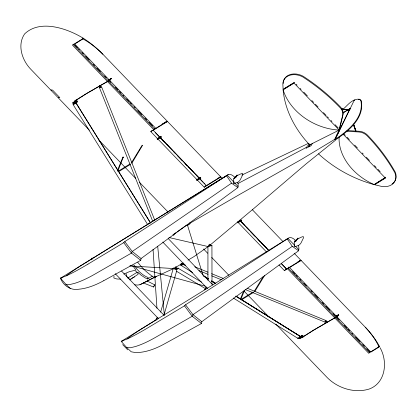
<?xml version="1.0" encoding="UTF-8"?>
<svg xmlns="http://www.w3.org/2000/svg" width="417" height="417" viewBox="0 0 417 417"><rect width="100%" height="100%" fill="white"/><g stroke="black" fill="none" stroke-linecap="round" stroke-linejoin="round"><path stroke-width="0.63" d="M99.705 87.012L99.423 86.022L99.705 85.323L99.981 86.84M325.031 321.716A1.293 0.427 -71 0 0 324.958 321.924L324.947 322.07A1.314 0.438 -71 0 0 325.38 321.934A2.987 0.99 -71 0 0 326.151 320.626L247.187 288.215M254.678 291.671L254.599 291.394M73.627 104.25L73.1 104.578L73.46 104.365A1.783 1.042 58.3 0 1 72.657 102.499L73.194 102.165L73.376 103.129A1.783 1.042 58.3 0 0 73.976 104.041M183.266 264.185L183.272 264.039A1.293 0.427 -71 0 1 183.386 263.732M181.692 264.086C182.547 265.692 180.248 265.238 181.327 264.628L181.385 263.476M181.327 264.628L181.984 265.04L182.047 263.888A6.37 3.341 -58 0 1 182.391 263.721M299.422 337.478C301.46 338.526 298.426 338.698 299.422 337.421L301.298 336.858L301.282 337.217L299.213 337.9L299.422 337.421L299.406 337.78M302.096 337.27L302.481 337.077L302.028 337.65L299.599 338.38L299.953 337.906M235.886 296.216L301.017 336.837M302.461 337.431A1.131 0.704 2.9 0 0 302.325 336.472L301.741 336.587A0.855 0.532 2.9 0 1 301.288 337.098L301.1 336.701A1.215 0.756 2.9 0 1 301.418 335.711A1.215 0.756 2.9 0 1 303.05 335.873A1.215 0.756 2.9 0 1 303.018 336.889M301.282 337.217A0.855 0.532 2.9 0 0 301.731 336.696L301.736 336.576M302.325 336.472L301.726 336.639M147.149 280.98L154.634 284.806L153.868 286.781L153.529 287L143.432 282.981M180.895 264.91L181.035 263.674M114.029 276.179L113.867 278.003L116.796 278.968L120.602 279.15M103.802 280.667L140.738 260.317L141.071 258.53L237.857 187.593L238.065 186.472A8.319 4.858 58.3 0 0 237.664 182.286M156.802 319.406L121.222 341.387L126.544 347.408L131.23 351.797L134.649 352.422L139.846 352.36A97.442 42.69 -52.2 0 0 164.543 343.843L201.479 323.498L201.812 321.71L298.598 250.773L298.807 249.658A8.319 4.858 58.3 0 0 298.405 245.467M283.383 81.57A14.824 11.285 26 0 1 287.735 75.613L289.586 74.742A14.824 11.285 26 0 1 303.065 76.191A170.709 130 26 0 1 340.616 107.159A10.024 7.631 26 0 1 343.05 114.513L339.719 128.613L339.125 129.4L342.706 115.217A10.024 7.631 26 0 0 340.272 107.867A170.709 130 26 0 0 302.721 76.9A14.824 11.285 26 0 0 289.236 75.451L287.391 76.321A14.824 11.285 26 0 0 282.856 84.187L283.107 89.509L294.115 82.707L294.595 82.748L294.319 82.795M297.691 337.978L297.712 338.223A1.267 0.667 -58 0 0 298.4 338.223A6.463 3.388 -58 0 0 300.313 336.535L300.339 336.357A6.463 3.388 -58 0 0 300 336.399M91.99 259.285C92.928 257.471 91.552 257.597 91.87 259.358M160.634 312.145L173.258 268.527A6.099 0.334 16 0 1 176.709 269.34L176.86 269.382M175.536 266.63L175.343 269.022L174.051 268.736L173.91 267.511M164.022 314.955L176.553 271.337M207.927 280.266L207.942 246.53A7.167 2.611 -0.1 0 1 211.346 245.415L211.93 245.415L212.008 284.206M211.925 245.425L211.779 245.571A7.167 2.611 -0.1 0 1 211.409 245.848M76.321 101.712L76.316 101.388A1.131 0.917 57.8 0 0 75.003 100.836L75.227 100.695A1.215 0.985 57.8 0 1 76.525 100.315A1.215 0.985 57.8 0 1 77.234 101.784A1.215 0.985 57.8 0 1 76.066 102.426M117.63 170.105L122.952 157.042M117.844 171.137L123.349 156.98M240.249 299.343L243.637 291.03M240.703 299.792L244.628 290.149M75.779 100.33L86.361 93.627L109.697 80.121A4.9 1.376 -43.9 0 0 111.031 78.328L111.235 78.537A4.9 1.376 -43.9 0 1 109.9 80.33L109.572 80.497L110.208 79.626L110.005 79.418L108.931 79.621L109.942 79.183L110.349 79.428A4.9 1.376 -43.9 0 0 110.708 78.86L110.312 79.063L111.235 78.537M303.096 336.78L313.725 330.128L337.014 316.571A4.9 1.376 -43.9 0 0 338.343 314.772L338.547 314.981A4.9 1.376 -43.9 0 1 337.217 316.779L336.884 316.946L337.661 315.872A4.9 1.376 -43.9 0 0 338.02 315.304L338.547 314.981M175.14 269.366L175.672 268.188L177.162 268.96M306.474 147.352L306.057 148.212L311.061 145.757L312.375 143.391M89.358 130.172L30.936 69.404C22.117 60.46 16.915 45.036 24.65 33.881C40.079 19.046 67.189 28.429 83.019 38.083L82.681 38.781L74.518 43.827L155.781 128.353L167.28 121.243L102.9 54.273C96.958 48.268 90.458 42.769 83.301 38.26L82.785 38.494M73.7 44.098A1.939 0.547 -43.9 0 0 74.716 44.035L82.967 38.937L83.301 38.26M222.47 178.648L220.854 176.964L204.247 187.228L150.777 131.61L154.035 129.572L154.879 128.285M157.136 138.913L160.92 136.526L161.327 136.948L157.537 139.335L157.136 138.913L157.36 138.527M137.912 272.275L141.05 275.152L145.413 278.003L147.597 278.957L148.259 277.597C143.135 275.668 138.976 271.816 135.687 267.532M196.605 179.967L200.389 177.585L200.796 178.002L197.006 180.389L196.605 179.967L196.829 179.581M182.031 264.018L181.63 263.596L181.458 263.951L181.859 264.373L182.219 263.659M156.12 319.886L157.397 317.269L158.293 318.202M233.994 178.731L234.521 177.037A8.319 4.858 58.3 0 0 227.255 175.229L80.888 265.655A23.587 2.617 -36.3 0 0 66.267 275.825L60.481 278.207C63.196 285.687 71.119 290.868 79.105 289.179A97.442 42.69 -52.2 0 0 103.802 280.657M236.335 176.276L236.752 175.953A23.237 6.531 -43.9 0 1 242.105 173.451A5.848 1.642 -43.9 0 1 242.527 175.15L240.385 179.545A2.742 0.771 -43.9 0 1 237.815 182.25L233.843 183.584A2.273 0.641 -43.9 0 1 233.4 183.073A12.249 3.445 -43.9 0 0 233.306 180.217A3.925 1.105 -43.9 0 1 234.38 178.215L236.971 175.124M236.788 175.943L237.132 174.984M283.466 89.129L283.122 89.837A104.021 79.214 26 0 0 305.28 139.987L309.617 144.881L339.198 130.068L294.037 83.092L283.122 89.837A52.115 39.688 26 0 0 339.198 130.068M206.279 287.063L205.002 289.685L205.909 289.064L204.778 289.82L206.279 287.063L207.63 288.465M237.388 222.391L241.172 220.004L241.579 220.426L241.407 220.781L237.789 222.808L237.388 222.391L241.172 220.004M348.091 110.192L348.628 109.848M348.143 110.401L348.211 109.942M348.529 109.744L348.456 110.203M339.37 129.322L339.719 128.613M189.255 223.632L240.077 194.186L301.314 159.482L334.642 139.393L339.542 129.359L339.746 129.567L337.207 134.764L337.009 134.55M210.038 245.128L253.833 208.495L305.791 164.136L335.45 140.232L334.898 139.57L349.978 108.649L342.873 113.038M294.736 241.912L295.262 240.218A8.319 4.858 58.3 0 0 287.996 238.409L141.629 328.836A23.587 2.617 -36.3 0 0 127.008 339.011L121.222 341.387L122.4 341.096M297.076 239.457L297.493 239.134A23.237 6.531 -43.9 0 1 302.846 236.637A5.848 1.642 -43.9 0 1 303.268 238.331L301.126 242.725A2.742 0.771 -43.9 0 1 298.556 245.431L294.59 246.765A2.273 0.641 -43.9 0 1 294.141 246.254A12.249 3.445 -43.9 0 0 294.048 243.398A3.925 1.105 -43.9 0 1 295.121 241.401L297.712 238.305M297.529 239.123L298.03 238.065L297.717 238.232M346.053 131.251L358.808 131.97A10.024 7.631 26 0 1 367.059 135.728A170.709 130 26 0 1 394.847 172.727A14.824 11.285 26 0 1 393.163 183.548L391.641 184.757A14.824 11.285 26 0 1 380.997 186.269L374.638 184.721L374.982 184.012L385.537 177.34M318.525 153.831L319.396 154.671A104.021 79.214 26 0 0 374.252 184.627L385.167 177.882L385.511 177.173M385.444 177.71L385.725 177.538L385.647 177.918L374.638 184.721M325.839 321.278L327.22 321.981L325.667 322.054M279.004 264.988L284.399 270.597L287.443 268.715L368.81 353.345L369.863 351.901L366.715 348.628M369.738 351.651A1.939 0.547 -43.9 0 0 370.661 351.865L378.912 346.767L379.246 346.089C375.675 339.188 370.76 333.084 365.485 327.413L301.105 260.443A387.429 108.894 -43.9 0 0 297.67 262.006M154.082 285.874L154.634 284.806M75.831 100.382L86.413 93.679L109.499 80.387L110.145 79.22A4.9 1.376 -43.9 0 0 110.505 78.651L111.031 78.328M157.537 139.335L157.762 138.944M197.006 180.389L197.236 180.003M237.789 222.808L238.018 222.423M131.485 162.687L142.166 145.199M131.746 163.396L142.557 145.309M254.255 291.285L263.268 276.528M254.855 291.447L264.753 275.236M153.743 286.515L153.529 286.995M73.137 44.416L72.459 45.093L153.826 129.729M74.169 103.369L73.559 103.416L73.283 102.973L74.867 100.987M73.283 102.973L75.227 100.695M75.8 102.295A1.215 0.985 57.8 0 1 75.56 102.097L75.138 101.988L74.09 103.416L74.653 103.948M74.007 103.228L75.362 101.847M337.322 315.862L336.248 316.07L336.717 315.778L336.92 315.987L336.446 316.279L337.525 316.07L337.322 315.862L336.842 316.784M306.5 147.3L309.289 143.834M309.695 144.6L308.392 146.346A0.865 0.287 -39.8 0 0 308.846 146.487A0.865 0.287 -39.8 0 0 309.711 145.653L310.597 144.35M296.722 240.52L296.461 240.807M342.315 110.031C347.168 105.782 352.318 98.292 359.537 99.241L360.804 100.257C364.448 117.615 347.95 130.797 335.179 139.372L335.581 139.789C348.357 131.219 364.849 118.037 361.205 100.679L359.944 99.663L358.391 99.329M87.924 264.154L123.75 242.647L124.792 241.599L227.255 175.229L238.065 186.472M127.003 339.016A97.442 10.806 -36.3 0 0 148.671 327.329L184.491 305.828L185.534 304.78L287.996 238.409L294.751 245.441M235.813 177.533L233.796 178.523M155.181 276.565L154.227 277.441A45.218 26.407 58.3 0 1 142.854 268.277A45.218 26.407 58.3 0 1 137.735 262.241M182.735 263.591L182.688 264.472A6.37 3.341 -58 0 1 181.984 265.04M209.428 244.513L208.641 245.18L208.969 246.259L210.152 245.822L209.824 244.18M209.037 245.962L193.973 256.622L188.031 260.104M392.063 183.991L393.507 182.839A14.824 11.285 26 0 0 395.191 172.018A170.709 130 26 0 0 367.403 135.019A10.024 7.631 26 0 0 359.152 131.261L347.033 130.578M172.951 234.755L176.073 232.571M177.116 231.842L186.498 225.295M237.857 187.593L231.534 183.157L132.241 251.482L131.464 253.077L95.086 274.005A99.449 27.949 -43.9 0 1 74.367 283.435L69.592 284.587L65.803 284.227L60.481 278.207L228.162 174.614M298.598 250.773L292.275 246.338L192.982 314.663L192.206 316.258L155.828 337.186A99.449 27.949 -43.9 0 1 135.108 346.621L130.333 347.768L126.544 347.408M157.021 319.271L155.895 320.021L157.397 317.269M235.224 177.642L235.933 176.824L235.621 176.839A6.943 1.949 -43.9 0 0 234.312 177.46L234.516 177.673M294.538 241.704C294.579 241.839 297.404 240.036 296.362 240.02A6.943 1.949 -43.9 0 0 295.054 240.64L295.257 240.854A6.943 1.949 -43.9 0 1 295.945 240.489M296.263 240.969L295.966 240.823M287.443 268.715L288.152 267.98L369.519 352.61M129.677 279.911L137.97 274.376L138.168 273.609L137.125 272.291L134.967 270.487L134.253 270.513L129.416 271.649L123.818 274.089M73.111 104.573L147.832 224.805M76.316 101.388L76.082 101.857M75.138 101.988A0.855 0.693 57.8 0 1 75.93 101.821L76.003 101.774A0.855 0.693 57.8 0 0 75.216 101.941L75.409 102.191A1.215 0.985 57.8 0 0 76.947 102.217A1.215 0.985 57.8 0 0 76.546 100.518A1.215 0.985 57.8 0 0 75.081 100.789A1.131 0.917 57.8 0 1 76.394 101.341M73.559 103.416L74.32 103.275L73.705 102.572M75.56 102.097L150.693 223.147M152.825 221.557L99.319 87.377L100.487 86.997A3.065 0.532 -18 0 1 101.586 86.887L154.863 220.468M73.898 103.536L74.32 103.275M303.149 336.832L313.678 330.076L336.79 316.732M75.8 102.91L73.46 104.365M75.785 102.921L74.283 103.854M110.349 79.428L109.134 79.835L110.208 79.626M206.034 185.357A0.949 0.266 -43.9 0 0 206.389 185.565L220.65 176.756L167.483 121.456L153.227 130.266A0.949 0.266 -43.9 0 1 152.794 130.333M157.871 138.251L160.92 136.526M161.327 136.948L158.788 138.392M117.98 171.371L130.083 163.891M118.876 171.528L130.427 164.392M284.013 88.79L293.839 82.722M197.34 179.305L200.389 177.585M200.796 178.002L197.747 179.727M343.175 112.731L350.327 108.311L350.525 108.759M173.321 235.282L174.29 234.682M127.951 277.957L137.125 272.291M241.579 220.426L240.583 221.041L268.871 250.466M294.141 253.202L300.902 260.234L286.646 269.043A0.949 0.266 -43.9 0 1 286.349 268.741M288.59 267.803A1.939 0.547 -43.9 0 0 289.601 267.547L301.105 260.443M240.578 299.734L253.161 291.957M241.474 299.891L253.494 292.468M299.411 337.661L299.224 338.145M301.017 336.894L235.944 296.127M300.151 338.239L299.614 338.568A1.783 1.042 58.3 0 1 298.145 338.109M336.717 315.778L337.462 315.664A4.9 1.376 -43.9 0 0 337.822 315.096L338.343 314.772M147.597 278.957L152.283 276.205M183.23 262.913L173.446 268.642L154.227 277.441A27.975 16.336 58.3 0 0 156.49 276.236L139.95 284.743L137.287 285.077L134.717 284.795M181.859 264.373L183.636 263.33M101.571 86.918L101.545 86.929A2.987 0.516 -18 0 1 99.887 87.377L99.319 87.377M237.904 183.569L306.073 147.566M239.045 221.87L240.067 221.318M131.991 278.212L134.493 276.93M155.4 276.914L139.95 284.743L140.482 284.472M308.366 143.375L241.808 175.093M82.582 38.281L83.019 38.083M378.73 346.324L379.246 346.089M378.933 346.537L379.366 346.334L379.027 347.033L370.864 352.078L289.601 267.547M338.062 315.09L337.629 315.507L338.078 315.106M327.22 321.981L325.948 321.882M60.481 278.207L61.752 277.858M189.089 223.913L190.116 223.762M188.13 224.586L188.719 224.544M190.001 222.652L189.985 223.194A7.167 4.801 76 0 1 187.509 225.274L203.048 275.382M129.843 265.937L173.258 268.527M201.479 282.074L177.793 268.032A4.259 3.159 -58.9 0 0 176.323 270.711A0.61 0.448 -58.9 0 0 176.803 271.264M342.029 108.806L348.377 110.255L341.44 108.863M341.914 109.082L348.174 110.171M207.942 246.53L168.979 237.513M299.599 338.333L299.469 338.302A1.783 1.042 58.3 0 1 298.681 337.78M205.148 286.151L130.182 265.421M173.847 268.767L173.164 268.522M175.677 267.855L176.391 268.095L176.25 266.875M73.976 103.489L73.361 102.926M182.755 264.414L183.371 264.628A119.46 75.727 41.6 0 0 185.304 265.28M210.152 245.253L210.705 245.451L210.705 246.02M194.734 266.786L207.994 272.202M211.612 273.682L223.069 278.363M183.918 263.758L182.886 263.335A2.872 0.954 -71 0 1 182.672 263.622L183.699 264.039M183.329 264.227L185.138 264.967M199.003 270.633L208.047 274.329M211.664 275.804L221.312 279.744M245.425 289.601L325.01 322.112M82.967 38.937C90.348 42.987 96.968 48.32 102.9 54.273M175.672 268.188L177.23 269.127M176.454 271.206L205.404 288.653M203.934 276.132L208.349 278.89M211.659 280.959L215.521 283.372M203.882 276.163L208.344 278.947M215.521 283.43L211.607 280.99L215.469 283.461M235.892 296.159L301.069 336.863M203.877 276.226L208.292 278.983M299.229 338.025L299.604 338.26M180.999 265.332L192.565 272.556M233.322 298.014L297.764 338.265M325.76 321.351L326.938 322.153M140.738 260.317L131.464 253.077L123.75 242.647M201.479 323.498L192.206 316.258L184.491 305.828M141.071 258.53L132.241 251.482L124.792 241.599M201.812 321.71L192.982 314.663L185.534 304.78M65.803 284.227L70.489 288.616M235.897 176.751L236.131 177.032M354.789 100.414L354.382 99.991L335.179 139.372L335.581 139.789M349.952 108.665L350.384 109.066M296.169 84.244L297.066 85.172M300.193 88.425L301.084 89.358M303.769 92.147L307.339 95.863M311.812 100.513L313.594 102.368M315.382 104.229L318.067 107.018M323.425 112.595L326.11 115.384M327.449 116.781L328.346 117.714M331.035 120.508L331.927 121.436M335.065 124.699L338.197 127.962M343.936 133.925L345.276 135.322M347.069 137.188L349.31 139.518M354.685 145.106L357.369 147.899M362.295 153.023L363.191 153.956M366.329 157.219L369.452 160.467M374.357 165.57L376.144 167.425M377.927 169.281L380.158 171.606M343.139 134.17L385.167 177.882M295.653 246.374L298.807 249.658M252.243 209.621L282.877 241.485M337.462 315.664C337.014 316.294 338.124 315.554 337.259 315.627M74.862 45.052L77.562 47.856M78.459 48.794L79.36 49.727M82.055 52.532L83.405 53.934M85.652 56.274L89.248 60.017M93.293 64.223L94.643 65.625M96.89 67.966L100.487 71.703M104.531 75.915L106.33 77.781M108.128 79.652L110.828 82.457M115.321 87.137L118.016 89.942M119.366 91.344L121.165 93.215M122.963 95.081L123.865 96.019M126.559 98.824L129.254 101.628M130.156 102.566L131.506 103.969M134.201 106.773L135.103 107.711M137.798 110.515L141.843 114.722M144.991 117.995L146.789 119.867M149.036 122.202L152.632 125.944M292.546 271.477L295.241 274.282M296.143 275.22L297.488 276.622M299.734 278.957L301.084 280.36M303.784 283.169L306.479 285.973M310.973 290.649L312.323 292.051M314.569 294.392L318.166 298.129M322.211 302.341L324.009 304.207M325.807 306.078L329.857 310.29M333.001 313.558L335.701 316.367M337.045 317.77L339.297 320.105M344.239 325.25L346.939 328.054M347.835 328.992L349.634 330.863M351.88 333.199L352.782 334.132M355.477 336.941L359.975 341.617M362.67 344.421L364.468 346.292M73.168 44.358L154.535 128.989M160.748 136.88L161.155 137.302M200.217 177.939L200.624 178.356M241 220.358L241.407 220.781M159.925 137.146L199.394 178.2M153.128 130.161L206.389 185.565M240.573 221.119L268.798 250.476M281.329 263.513L286.745 269.147M155.322 132.611L159.367 136.818M160.264 137.751L161.614 139.153M162.51 140.086L164.308 141.957M166.555 144.292L171.945 149.901M173.743 151.772L175.541 153.644M177.788 155.979L182.281 160.649M184.976 163.454L187.223 165.794M188.573 167.196L193.066 171.867M196.209 175.14L198.904 177.944M199.806 178.877L202.949 182.151M203.845 183.084L204.747 184.022M239.52 220.186L244.461 225.326M246.708 227.666L248.954 230.002M250.753 231.873L254.792 236.079M257.941 239.348L260.635 242.152M261.532 243.09L266.473 248.23M281.303 263.653L286.244 268.793A3.19 0.897 -43.9 0 1 284.399 270.597M159.701 137.532L160.102 137.949M199.17 178.585L199.571 179.008M239.952 221.005L240.354 221.427M237.669 221.99L266.427 251.904M73.194 102.165L73.924 102.926M122.916 157.204L123.317 157.626M98.808 140.008L135.728 178.408M139.33 182.156L168.145 212.128M203.611 249.022L207.671 253.244M211.737 257.471L228.886 275.309M244.232 291.274L269.507 317.566M275.83 324.139L327.282 377.656C337.906 388.279 354.575 393.554 369.154 389.051C385.756 383.041 388.003 361.403 380.043 347.695M168.16 238.514L212.8 284.941M162.792 242.079L207.426 288.507M182.276 263.471L182.677 263.893M121.535 271.06L163.912 315.143M115.259 273.688L158.538 318.708M122.681 344.635L127.685 349.837M365.485 327.413C370.833 333.188 375.681 339.558 378.912 346.767M178.095 267.985L178.168 268.157A4.259 3.159 -58.9 0 1 178.153 268.397M181.551 265.332A1.287 0.672 -58 0 1 180.952 265.285L180.947 265.29M135.952 270.065L133.294 266.406M287.339 239.066L292.275 246.338M226.598 175.885L231.534 183.157M133.956 265.05L134.8 266.307M75.425 102.181L150.313 222.615M99.705 85.323L100.768 87.429M100.002 86.788L100.424 87.492M353.606 124.172L355.951 130.922M353.47 124.172L355.816 130.922M353.444 124.271L355.79 131.021M353.314 124.266L355.659 131.016M210.377 244.378L210.705 245.451M180.915 265.233L180.962 264.946A1.251 0.657 -58 0 1 181.155 264.623M157.694 246.197L164.371 315.346M326.177 320.506L326.177 320.517A3.065 1.022 -71 0 0 325.912 320.558M153.044 249.309L156.959 308.272M187.509 225.274A0.61 0.407 76 0 1 187.019 224.93M283.2 83.478A14.824 11.285 26 0 1 283.279 82.196M129.291 278.973A3.816 2.226 58.3 0 1 126.226 273.755M131.131 278.853A3.816 2.226 58.3 0 1 130.615 279.124M183.699 264.05A1.314 0.438 -71 0 1 183.272 264.175M374.252 184.627A52.115 39.688 26 0 1 339.104 137.011M299.187 261.006A387.429 108.894 -43.9 0 1 300.902 260.234M288.679 267.333A1.939 0.547 -43.9 0 1 288.882 266.989M301.09 336.936A1.215 0.756 2.9 0 1 301.59 335.888A1.215 0.756 2.9 0 1 303.258 336.342A1.215 0.756 2.9 0 1 302.466 337.311A1.131 0.704 2.9 0 0 302.33 336.357M164.423 122.546A387.429 108.894 -43.9 0 1 167.28 121.243M155.781 128.353A1.939 0.547 -43.9 0 1 154.858 128.134M219.509 177.272A387.429 108.894 -43.9 0 1 220.65 176.756M162.317 123.823A387.429 108.894 -43.9 0 1 167.483 121.456M152.215 130.286A3.19 0.897 -43.9 0 1 152.069 130.443M151.762 130.756A3.19 0.897 -43.9 0 1 150.777 131.61M206.092 185.419A3.19 0.897 -43.9 0 1 204.247 187.228M217.413 178.533A387.429 108.894 -43.9 0 1 220.854 176.964M51.051 89.832A1.725 0.485 -43.9 0 0 50.963 90.077L52.526 90.051L59.803 97.62L58.239 97.651A1.725 0.485 -43.9 0 1 58.328 97.406M87.93 264.149A97.442 10.806 -36.3 0 1 66.261 275.83M296.106 240.411A6.943 1.949 -43.9 0 1 296.706 240.182M234.865 177.475A6.943 1.949 -43.9 0 1 235.365 177.23M235.965 177.001A6.943 1.949 -43.9 0 1 236.1 176.964M110.025 79.47L110.364 79.194L110.072 79.517M110.229 79.683L110.562 79.402L110.229 79.683M337.541 316.128L337.885 315.867L337.541 316.128M110.531 79.199L110.964 78.87L110.531 79.199M337.848 315.648L338.281 315.315L337.848 315.648"/></g></svg>
